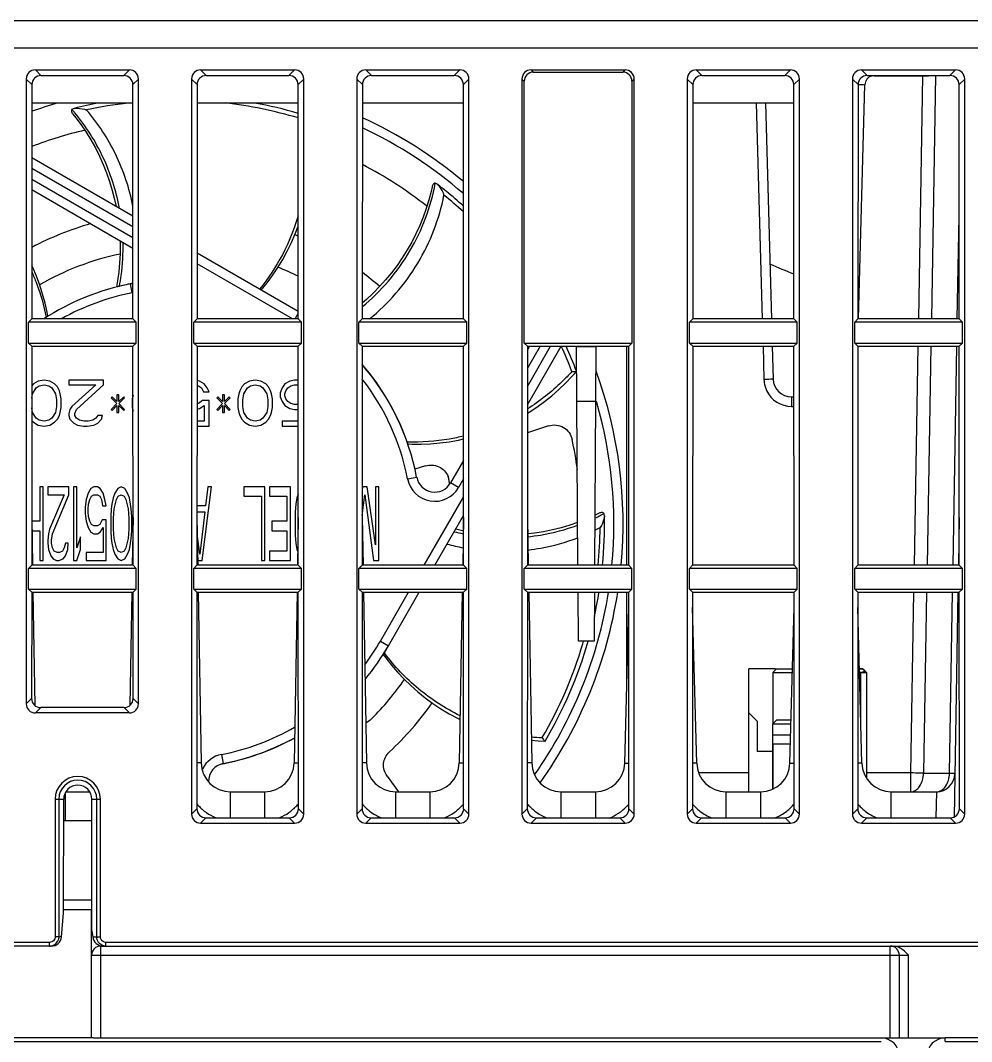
# Model space of a CAD drawing. Header units: millimetres. Extents: x 285 to 860, y 229 to 920.
# Drawn here: x 542.4 to 594.2, y 674.3 to 729.9 of the extents above; entities that cross this region are included whole.
import ezdxf

# ---------------------------------------------------------------- set-up
doc = ezdxf.new("R2010")
doc.units = ezdxf.units.MM
doc.header["$LTSCALE"] = 6
doc.layers.get('0').update_dxf_attribs({"linetype": 'CONTINUOUS'})

msp = doc.modelspace()

# ---------------------------------------------------------------- linework, layer by layer
for p, q in [((509.93, 729.917), (651.891, 729.917)), ((509.953, 728.417), (647.444, 728.417)), ((542.684, 726.727), (542.684, 692.706)), ((542.684, 726.727), (542.991, 726.421)), ((543.18, 727.224), (543.487, 726.917)), ((543.18, 727.224), (548.302, 727.224)), ((543.487, 726.917), (547.995, 726.917)), ((547.995, 726.917), (548.302, 727.224)), ((548.492, 726.421), (548.798, 726.727)), ((548.798, 692.706), (548.798, 726.727)), ((551.684, 726.727), (551.684, 686.706)), ((551.684, 726.727), (551.991, 726.421)), ((552.18, 727.224), (552.487, 726.917)), ((552.18, 727.224), (557.302, 727.224)), ((552.487, 726.917), (556.995, 726.917)), ((556.995, 726.917), (557.302, 727.224)), ((557.492, 726.421), (557.798, 726.727)), ((557.798, 686.706), (557.798, 726.727)), ((560.684, 726.727), (560.684, 686.706)), ((560.684, 726.727), (560.991, 726.421)), ((561.18, 727.224), (566.302, 727.224)), ((561.18, 727.224), (561.487, 726.917)), ((561.487, 726.917), (565.995, 726.917)), ((565.995, 726.917), (566.302, 727.224)), ((566.492, 726.421), (566.798, 726.727)), ((566.798, 686.706), (566.798, 726.727)), ((569.684, 726.727), (569.684, 686.706)), ((569.684, 726.727), (569.807, 726.605)), ((570.18, 727.224), (575.302, 727.224)), ((570.18, 727.224), (570.303, 727.101)), ((570.303, 727.101), (575.179, 727.101)), ((575.179, 727.101), (575.302, 727.224)), ((575.675, 726.605), (575.798, 726.727)), ((575.798, 686.706), (575.798, 726.727)), ((578.684, 726.727), (578.684, 686.706)), ((578.684, 726.727), (578.991, 726.421)), ((579.18, 727.224), (584.302, 727.224)), ((579.18, 727.224), (579.487, 726.917)), ((579.487, 726.917), (583.995, 726.917)), ((583.995, 726.917), (584.302, 727.224)), ((584.492, 726.421), (584.798, 726.727)), ((584.798, 686.706), (584.798, 726.727)), ((587.684, 726.727), (587.684, 686.706)), ((587.684, 726.727), (587.991, 726.421)), ((588.18, 727.224), (593.302, 727.224)), ((588.18, 727.224), (588.487, 726.917)), ((588.487, 726.917), (592.995, 726.917)), ((588.864, 726.904), (591.507, 726.904)), ((591.507, 726.904), (591.276, 713.661)), ((592.215, 726.914), (591.983, 713.661)), ((592.215, 726.914), (592.995, 726.914)), ((592.995, 726.917), (593.302, 727.224)), ((593.492, 726.421), (593.798, 726.727)), ((593.798, 686.706), (593.798, 726.727)), ((542.991, 726.421), (542.985, 713.661)), ((548.497, 713.661), (548.492, 726.421)), ((551.991, 726.421), (551.985, 713.661)), ((557.497, 713.661), (557.492, 726.421)), ((560.991, 726.421), (560.985, 713.661)), ((566.497, 713.661), (566.492, 726.421)), ((569.807, 712.351), (569.807, 726.605)), ((575.675, 726.605), (575.675, 712.351)), ((578.991, 726.421), (578.985, 713.661)), ((584.497, 713.661), (584.492, 726.421)), ((587.991, 726.421), (587.985, 713.661)), ((588.01, 713.66), (588.364, 726.417)), ((593.497, 713.661), (593.492, 726.421)), ((548.492, 725.417), (542.99, 725.417)), ((557.492, 725.417), (551.99, 725.417)), ((566.492, 725.417), (560.99, 725.417)), ((584.492, 725.417), (578.99, 725.417)), ((582.446, 725.417), (582.773, 713.661)), ((582.947, 725.417), (583.273, 713.661)), ((548.495, 719.258), (542.989, 722.436)), ((548.495, 718.68), (542.989, 721.859)), ((542.988, 721.282), (548.495, 718.103)), ((542.988, 720.705), (548.495, 717.525)), ((593.397, 713.662), (593.495, 719.232)), ((557.497, 714.06), (551.987, 717.242)), ((557.189, 713.661), (551.986, 716.664)), ((547.654, 715.737), (547.595, 715.406)), ((548.459, 715.083), (548.364, 715.574)), ((557.325, 713.661), (557.497, 713.958)), ((542.985, 713.661), (542.807, 713.482)), ((542.807, 712.351), (542.807, 713.482)), ((548.675, 713.482), (542.807, 713.482)), ((548.497, 713.661), (542.985, 713.661)), ((543.72, 713.726), (543.768, 713.756)), ((548.497, 713.661), (548.675, 713.482)), ((548.675, 712.351), (548.675, 713.482)), ((551.985, 713.661), (551.807, 713.482)), ((551.807, 712.351), (551.807, 713.482)), ((557.675, 713.482), (551.807, 713.482)), ((557.497, 713.661), (551.985, 713.661)), ((557.497, 713.661), (557.675, 713.482)), ((557.675, 712.351), (557.675, 713.482)), ((560.985, 713.661), (560.807, 713.482)), ((560.807, 712.351), (560.807, 713.482)), ((566.675, 713.482), (560.807, 713.482)), ((566.497, 713.661), (560.985, 713.661)), ((566.497, 713.661), (566.675, 713.482)), ((566.675, 712.351), (566.675, 713.482)), ((578.985, 713.661), (578.807, 713.482)), ((578.807, 712.351), (578.807, 713.482)), ((584.675, 713.482), (578.807, 713.482)), ((584.497, 713.661), (578.985, 713.661)), ((584.497, 713.661), (584.675, 713.482)), ((584.675, 712.351), (584.675, 713.482)), ((587.985, 713.661), (587.807, 713.482)), ((593.675, 713.482), (587.807, 713.482)), ((587.807, 712.351), (587.807, 713.482)), ((593.497, 713.661), (587.985, 713.661)), ((593.497, 713.661), (593.675, 713.482)), ((593.675, 712.351), (593.675, 713.482)), ((542.985, 712.173), (542.807, 712.351)), ((542.807, 712.351), (548.675, 712.351)), ((548.498, 712.173), (548.675, 712.351)), ((551.985, 712.173), (551.807, 712.351)), ((551.807, 712.351), (557.675, 712.351)), ((557.498, 712.173), (557.675, 712.351)), ((560.807, 712.351), (566.675, 712.351)), ((560.985, 712.173), (560.807, 712.351)), ((566.498, 712.173), (566.675, 712.351)), ((569.807, 712.351), (575.675, 712.351)), ((569.985, 712.173), (569.807, 712.351)), ((575.498, 712.173), (575.675, 712.351)), ((578.807, 712.351), (584.675, 712.351)), ((578.985, 712.173), (578.807, 712.351)), ((584.498, 712.173), (584.675, 712.351)), ((587.807, 712.351), (593.675, 712.351)), ((587.985, 712.173), (587.807, 712.351)), ((593.498, 712.173), (593.675, 712.351)), ((542.985, 712.173), (542.979, 700.255)), ((542.985, 712.173), (548.498, 712.173)), ((548.503, 700.255), (548.498, 712.173)), ((551.985, 712.173), (551.979, 700.255)), ((551.985, 712.173), (557.498, 712.173)), ((557.503, 700.255), (557.498, 712.173)), ((560.985, 712.173), (560.979, 700.255)), ((560.985, 712.173), (566.498, 712.173)), ((566.503, 700.255), (566.498, 712.173)), ((569.985, 712.173), (569.979, 700.255)), ((569.983, 708.985), (571.824, 712.173)), ((570.092, 712.173), (569.984, 711.987)), ((570.669, 712.173), (569.984, 710.987)), ((569.984, 709.986), (571.246, 712.173)), ((569.985, 712.173), (575.498, 712.173)), ((572.735, 700.255), (572.651, 712.173)), ((573.73, 712.138), (572.652, 712.138)), ((573.647, 700.255), (573.731, 712.173)), ((575.391, 700.255), (575.391, 712.173)), ((575.503, 700.255), (575.498, 712.173)), ((578.985, 712.173), (578.979, 700.255)), ((578.985, 712.173), (584.498, 712.173)), ((582.814, 712.173), (582.864, 710.362)), ((583.315, 712.173), (583.364, 710.389)), ((584.503, 700.255), (584.498, 712.173)), ((587.985, 712.173), (587.979, 700.255)), ((587.985, 712.173), (593.498, 712.173)), ((591.25, 712.173), (591.042, 700.255)), ((591.957, 712.173), (591.749, 700.255)), ((593.163, 700.261), (593.371, 712.175)), ((593.503, 700.255), (593.498, 712.173)), ((572.409, 710.528), (572.654, 710.808)), ((543.075, 710.122), (542.984, 710.028)), ((543.337, 710.282), (543.075, 710.122)), ((543.232, 709.908), (543.389, 710.015)), ((543.651, 710.335), (543.337, 710.282)), ((543.389, 710.015), (543.651, 710.068)), ((543.964, 710.282), (543.651, 710.335)), ((543.651, 710.068), (543.912, 710.015)), ((543.912, 710.015), (544.069, 709.908)), ((544.226, 710.122), (543.964, 710.282)), ((544.383, 709.961), (544.226, 710.122)), ((545.01, 710.335), (545.01, 710.068)), ((546.893, 710.335), (545.01, 710.335)), ((545.01, 710.068), (546.474, 710.068)), ((546.474, 710.068), (545.167, 708.893)), ((545.428, 708.733), (546.893, 710.068)), ((546.893, 710.068), (546.893, 710.335)), ((552.122, 710.282), (551.984, 710.31)), ((551.984, 710.037), (552.07, 710.015)), ((552.07, 710.015), (552.226, 709.908)), ((552.383, 710.122), (552.122, 710.282)), ((552.54, 709.908), (552.383, 710.122)), ((554.58, 710.122), (554.423, 709.961)), ((554.841, 710.282), (554.58, 710.122)), ((554.736, 709.908), (554.893, 710.015)), ((555.155, 710.335), (554.841, 710.282)), ((554.893, 710.015), (555.155, 710.068)), ((555.468, 710.282), (555.155, 710.335)), ((555.155, 710.068), (555.416, 710.015)), ((555.416, 710.015), (555.573, 709.908)), ((555.73, 710.122), (555.468, 710.282)), ((555.887, 709.961), (555.73, 710.122)), ((556.776, 710.122), (556.619, 709.908)), ((557.037, 710.282), (556.776, 710.122)), ((556.933, 709.908), (557.09, 710.015)), ((557.299, 710.335), (557.037, 710.282)), ((557.09, 710.015), (557.299, 710.068)), ((557.498, 710.335), (557.299, 710.335)), ((557.299, 710.068), (557.499, 710.068)), ((542.983, 709.344), (543.023, 709.588)), ((543.023, 709.588), (543.232, 709.908)), ((544.069, 709.908), (544.278, 709.588)), ((544.278, 709.588), (544.33, 709.267)), ((544.487, 709.748), (544.383, 709.961)), ((544.54, 709.588), (544.487, 709.748)), ((544.592, 709.321), (544.54, 709.588)), ((547.625, 709.534), (547.625, 709.16)), ((547.729, 709.534), (547.625, 709.534)), ((547.729, 709.16), (547.729, 709.534)), ((548.499, 709.511), (548.461, 709.321)), ((552.226, 709.908), (552.331, 709.694)), ((552.331, 709.694), (552.645, 709.694)), ((552.645, 709.694), (552.54, 709.908)), ((553.377, 709.534), (553.377, 709.16)), ((553.481, 709.534), (553.377, 709.534)), ((553.481, 709.16), (553.481, 709.534)), ((554.266, 709.588), (554.213, 709.321)), ((554.318, 709.748), (554.266, 709.588)), ((554.423, 709.961), (554.318, 709.748)), ((554.475, 709.267), (554.527, 709.588)), ((554.527, 709.588), (554.736, 709.908)), ((555.573, 709.908), (555.782, 709.588)), ((555.782, 709.588), (555.835, 709.267)), ((555.991, 709.748), (555.887, 709.961)), ((556.044, 709.588), (555.991, 709.748)), ((556.096, 709.321), (556.044, 709.588)), ((556.619, 709.908), (556.514, 709.641)), ((556.514, 709.641), (556.514, 709.427)), ((556.776, 709.588), (556.828, 709.748)), ((556.776, 709.481), (556.776, 709.588)), ((556.828, 709.321), (556.776, 709.481)), ((556.828, 709.748), (556.933, 709.908)), ((544.33, 709.267), (544.33, 708.893)), ((544.592, 708.84), (544.592, 709.321)), ((547.363, 709.427), (547.311, 709.374)), ((547.311, 709.374), (547.625, 709.054)), ((547.625, 709.054), (547.311, 708.733)), ((547.625, 709.16), (547.363, 709.427)), ((547.363, 708.68), (547.625, 708.947)), ((547.625, 708.947), (547.625, 708.573)), ((547.991, 709.427), (547.729, 709.16)), ((547.729, 709.054), (548.043, 709.374)), ((548.043, 708.733), (547.729, 709.054)), ((547.729, 708.573), (547.729, 708.947)), ((547.729, 708.947), (547.991, 708.68)), ((548.043, 709.374), (547.991, 709.427)), ((548.461, 709.321), (548.461, 708.84)), ((552.07, 709.054), (551.983, 709.032)), ((552.279, 709.214), (552.07, 709.054)), ((552.122, 708.787), (552.383, 708.947)), ((552.645, 709.214), (552.279, 709.214)), ((552.383, 708.947), (552.383, 708.092)), ((552.645, 707.825), (552.645, 709.214)), ((553.115, 709.427), (553.063, 709.374)), ((553.063, 709.374), (553.377, 709.054)), ((553.377, 709.054), (553.063, 708.733)), ((553.377, 709.16), (553.115, 709.427)), ((553.115, 708.68), (553.377, 708.947)), ((553.377, 708.947), (553.377, 708.573)), ((553.743, 709.427), (553.481, 709.16)), ((553.481, 709.054), (553.795, 709.374)), ((553.795, 708.733), (553.481, 709.054)), ((553.481, 708.573), (553.481, 708.947)), ((553.481, 708.947), (553.743, 708.68)), ((553.795, 709.374), (553.743, 709.427)), ((554.213, 709.321), (554.213, 708.84)), ((554.475, 708.893), (554.475, 709.267)), ((555.835, 709.267), (555.835, 708.893)), ((556.096, 708.84), (556.096, 709.321)), ((556.514, 709.427), (556.619, 709.16)), ((556.619, 709.16), (556.776, 708.947)), ((556.776, 708.947), (557.037, 708.787)), ((556.933, 709.16), (556.828, 709.321)), ((557.09, 709.054), (556.933, 709.16)), ((557.299, 709), (557.09, 709.054)), ((557.499, 709), (557.299, 709)), ((573.71, 709.167), (572.672, 709.167)), ((584.364, 709.417), (584.499, 709.417)), ((584.364, 709.417), (584.364, 708.904)), ((584.364, 708.904), (584.499, 708.904)), ((543.023, 708.573), (542.983, 708.818)), ((543.232, 708.252), (543.023, 708.573)), ((544.278, 708.573), (544.069, 708.252)), ((544.33, 708.893), (544.278, 708.573)), ((544.383, 708.199), (544.487, 708.413)), ((544.487, 708.413), (544.54, 708.573)), ((544.54, 708.573), (544.592, 708.84)), ((545.062, 708.733), (545.01, 708.52)), ((545.01, 708.52), (545.01, 708.413)), ((545.01, 708.413), (545.062, 708.199)), ((545.167, 708.893), (545.062, 708.733)), ((545.324, 708.52), (545.428, 708.733)), ((545.324, 708.413), (545.324, 708.52)), ((545.428, 708.252), (545.324, 708.413)), ((546.579, 708.413), (546.474, 708.252)), ((546.84, 708.413), (546.579, 708.413)), ((546.788, 708.199), (546.84, 708.413)), ((547.311, 708.733), (547.363, 708.68)), ((547.625, 708.573), (547.729, 708.573)), ((547.991, 708.68), (548.043, 708.733)), ((548.461, 708.84), (548.499, 708.647)), ((551.983, 708.758), (552.122, 708.787)), ((553.063, 708.733), (553.115, 708.68)), ((553.377, 708.573), (553.481, 708.573)), ((553.743, 708.68), (553.795, 708.733)), ((554.213, 708.84), (554.266, 708.573)), ((554.266, 708.573), (554.318, 708.413)), ((554.318, 708.413), (554.423, 708.199)), ((554.527, 708.573), (554.475, 708.893)), ((554.736, 708.252), (554.527, 708.573)), ((555.782, 708.573), (555.573, 708.252)), ((555.835, 708.893), (555.782, 708.573)), ((555.887, 708.199), (555.991, 708.413)), ((555.991, 708.413), (556.044, 708.573)), ((556.044, 708.573), (556.096, 708.84)), ((557.037, 708.787), (557.299, 708.733)), ((557.299, 708.733), (557.499, 708.733)), ((542.983, 708.133), (543.075, 708.039)), ((543.075, 708.039), (543.337, 707.879)), ((543.389, 708.146), (543.232, 708.252)), ((543.337, 707.879), (543.651, 707.825)), ((543.651, 708.092), (543.389, 708.146)), ((543.912, 708.146), (543.651, 708.092)), ((543.651, 707.825), (543.964, 707.879)), ((544.069, 708.252), (543.912, 708.146)), ((543.964, 707.879), (544.226, 708.039)), ((544.226, 708.039), (544.383, 708.199)), ((545.062, 708.199), (545.272, 707.985)), ((545.272, 707.985), (545.481, 707.879)), ((545.585, 708.146), (545.428, 708.252)), ((545.481, 707.879), (545.795, 707.825)), ((545.847, 708.092), (545.585, 708.146)), ((545.795, 707.825), (546.004, 707.825)), ((546.056, 708.092), (545.847, 708.092)), ((546.004, 707.825), (546.37, 707.879)), ((546.317, 708.146), (546.056, 708.092)), ((546.474, 708.252), (546.317, 708.146)), ((546.37, 707.879), (546.579, 707.985)), ((546.579, 707.985), (546.788, 708.199)), ((552.383, 708.092), (551.983, 708.092)), ((551.983, 707.825), (552.645, 707.825)), ((554.423, 708.199), (554.58, 708.039)), ((554.58, 708.039), (554.841, 707.879)), ((554.893, 708.146), (554.736, 708.252)), ((554.841, 707.879), (555.155, 707.825)), ((555.155, 708.092), (554.893, 708.146)), ((555.416, 708.146), (555.155, 708.092)), ((555.155, 707.825), (555.468, 707.879)), ((555.573, 708.252), (555.416, 708.146)), ((555.468, 707.879), (555.73, 708.039)), ((555.73, 708.039), (555.887, 708.199)), ((556.619, 708.092), (556.619, 707.825)), ((557.499, 708.092), (556.619, 708.092)), ((556.619, 707.825), (557.499, 707.825)), ((571.138, 707.842), (569.983, 707.467)), ((563.414, 707.015), (563.434, 706.962)), ((564.427, 705.663), (563.856, 705.477)), ((566.5, 705.953), (565.797, 704.734)), ((563.458, 704.949), (563.949, 705.044)), ((543.42, 704.517), (543.42, 702.644)), ((543.61, 704.517), (543.42, 704.517)), ((543.61, 700.517), (543.61, 704.517)), ((543.864, 704.517), (543.864, 704.091)), ((545.004, 704.517), (543.864, 704.517)), ((545.004, 704.091), (545.004, 704.517)), ((545.258, 704.517), (545.258, 700.517)), ((545.448, 704.517), (545.258, 704.517)), ((545.448, 701.197), (545.448, 704.517)), ((546.367, 704.517), (546.208, 704.432)), ((546.557, 704.517), (546.367, 704.517)), ((546.715, 704.432), (546.557, 704.517)), ((547.856, 704.517), (547.666, 704.432)), ((548.046, 704.432), (547.856, 704.517)), ((552.26, 700.517), (552.767, 704.517)), ((552.576, 704.517), (552.45, 703.495)), ((552.767, 704.517), (552.576, 704.517)), ((554.541, 704.517), (554.541, 704.006)), ((555.681, 704.517), (554.541, 704.517)), ((555.681, 700.517), (555.681, 704.517)), ((555.935, 704.517), (555.935, 704.006)), ((557.075, 704.517), (555.935, 704.517)), ((557.075, 700.517), (557.075, 704.517)), ((561.004, 704.517), (560.981, 704.355)), ((561.257, 704.517), (561.004, 704.517)), ((561.701, 701.368), (561.257, 704.517)), ((561.701, 704.517), (561.701, 701.368)), ((561.891, 704.517), (561.701, 704.517)), ((561.891, 700.517), (561.891, 704.517)), ((566.23, 704.484), (565.797, 704.734)), ((566.501, 704.953), (566.23, 704.484)), ((543.864, 704.091), (544.751, 704.091)), ((544.751, 704.091), (543.959, 702.219)), ((544.117, 701.963), (545.004, 704.091)), ((546.05, 704.176), (545.955, 703.836)), ((546.208, 704.432), (546.05, 704.176)), ((546.145, 703.836), (546.24, 704.006)), ((546.24, 704.006), (546.367, 704.091)), ((546.367, 704.091), (546.557, 704.091)), ((546.557, 704.091), (546.684, 704.006)), ((546.684, 704.006), (546.779, 703.836)), ((546.874, 704.176), (546.715, 704.432)), ((546.969, 703.836), (546.874, 704.176)), ((547.412, 703.921), (547.349, 703.58)), ((547.507, 704.176), (547.412, 703.921)), ((547.666, 704.432), (547.507, 704.176)), ((547.602, 703.836), (547.697, 704.006)), ((547.697, 704.006), (547.856, 704.091)), ((547.856, 704.091), (548.014, 704.006)), ((548.014, 704.006), (548.109, 703.836)), ((548.204, 704.176), (548.046, 704.432)), ((548.299, 703.921), (548.204, 704.176)), ((548.363, 703.58), (548.299, 703.921)), ((554.541, 704.006), (555.491, 704.006)), ((555.491, 704.006), (555.491, 700.517)), ((555.935, 704.006), (556.885, 704.006)), ((556.885, 704.006), (556.885, 702.644)), ((557.424, 703.921), (557.36, 703.58)), ((557.501, 704.128), (557.424, 703.921)), ((560.981, 702.962), (561.131, 704.091)), ((561.131, 704.091), (561.606, 700.517)), ((564.365, 700.255), (566.501, 703.954)), ((545.955, 703.836), (545.891, 703.41)), ((545.891, 703.41), (545.891, 703.07)), ((546.05, 703.325), (546.082, 703.58)), ((546.082, 703.58), (546.145, 703.836)), ((546.779, 703.836), (546.842, 703.495)), ((546.842, 703.495), (547.032, 703.495)), ((547.032, 703.495), (546.969, 703.836)), ((547.349, 703.58), (547.317, 703.325)), ((547.476, 703.325), (547.602, 703.836)), ((548.109, 703.836), (548.236, 703.325)), ((548.394, 703.325), (548.363, 703.58)), ((552.45, 703.495), (551.981, 703.495)), ((557.36, 703.58), (557.329, 703.155)), ((542.981, 702.843), (543.026, 700.256)), ((545.891, 703.07), (545.955, 702.644)), ((546.05, 703.155), (546.05, 703.325)), ((546.082, 702.9), (546.05, 703.155)), ((546.145, 702.644), (546.082, 702.9)), ((547.317, 703.325), (547.285, 702.9)), ((547.285, 702.9), (547.285, 702.134)), ((547.444, 702.814), (547.476, 703.325)), ((547.444, 702.219), (547.444, 702.814)), ((548.236, 703.325), (548.268, 702.814)), ((548.268, 702.814), (548.268, 702.219)), ((548.426, 702.9), (548.394, 703.325)), ((548.426, 702.134), (548.426, 702.9)), ((548.502, 702.843), (548.456, 700.256)), ((551.975, 703.155), (552.418, 703.155)), ((551.981, 702.843), (552.026, 700.256)), ((552.418, 703.155), (552.133, 700.857)), ((557.329, 703.155), (557.329, 701.878)), ((557.502, 702.843), (557.456, 700.256)), ((560.981, 702.843), (561.026, 700.256)), ((564.943, 700.255), (566.504, 702.958)), ((566.502, 702.843), (566.456, 700.256)), ((569.981, 702.843), (570.026, 700.256)), ((573.89, 703.081), (573.666, 702.972)), ((593.502, 702.843), (593.456, 700.256)), ((543.42, 702.644), (542.984, 702.644)), ((545.955, 702.644), (546.05, 702.304)), ((546.05, 702.304), (546.208, 702.049)), ((546.24, 702.474), (546.145, 702.644)), ((546.367, 702.389), (546.24, 702.474)), ((546.557, 702.389), (546.367, 702.389)), ((546.684, 702.474), (546.557, 702.389)), ((546.81, 702.729), (546.684, 702.474)), ((546.715, 702.049), (546.874, 702.304)), ((547.032, 702.729), (546.81, 702.729)), ((546.874, 702.304), (546.874, 700.942)), ((547.032, 700.517), (547.032, 702.729)), ((556.062, 702.644), (556.062, 702.134)), ((556.885, 702.644), (556.062, 702.644)), ((542.993, 702.134), (543.42, 702.134)), ((543.42, 702.134), (543.42, 700.517)), ((543.895, 701.963), (543.864, 701.623)), ((543.959, 702.219), (543.895, 701.963)), ((544.054, 701.623), (544.117, 701.963)), ((545.638, 701.793), (545.448, 701.197)), ((545.638, 701.112), (545.638, 701.793)), ((546.208, 702.049), (546.367, 701.963)), ((546.367, 701.963), (546.557, 701.963)), ((546.557, 701.963), (546.715, 702.049)), ((547.285, 702.134), (547.317, 701.708)), ((547.317, 701.708), (547.349, 701.453)), ((547.476, 701.708), (547.444, 702.219)), ((547.602, 701.197), (547.476, 701.708)), ((548.236, 701.708), (548.109, 701.197)), ((548.268, 702.219), (548.236, 701.708)), ((548.363, 701.453), (548.394, 701.708)), ((548.394, 701.708), (548.426, 702.134)), ((552.133, 700.857), (551.996, 701.961)), ((556.062, 702.134), (556.885, 702.134)), ((556.885, 702.134), (556.885, 701.027)), ((557.329, 701.878), (557.36, 701.453)), ((543.864, 701.623), (543.864, 701.453)), ((543.864, 701.453), (543.895, 701.112)), ((544.054, 701.453), (544.054, 701.623)), ((544.117, 701.197), (544.054, 701.453)), ((544.212, 701.027), (544.117, 701.197)), ((544.751, 701.197), (544.656, 701.027)), ((544.814, 701.453), (544.751, 701.197)), ((544.973, 701.453), (544.814, 701.453)), ((544.941, 701.112), (544.973, 701.453)), ((547.349, 701.453), (547.412, 701.112)), ((547.697, 701.027), (547.602, 701.197)), ((548.109, 701.197), (548.014, 701.027)), ((548.299, 701.112), (548.363, 701.453)), ((557.36, 701.453), (557.424, 701.112)), ((543.895, 701.112), (544.022, 700.772)), ((544.022, 700.772), (544.149, 700.602)), ((544.149, 700.602), (544.339, 700.517)), ((544.371, 700.942), (544.212, 701.027)), ((544.497, 700.942), (544.371, 700.942)), ((544.466, 700.517), (544.688, 700.602)), ((544.656, 701.027), (544.497, 700.942)), ((544.688, 700.602), (544.814, 700.772)), ((544.814, 700.772), (544.941, 701.112)), ((545.448, 700.517), (545.638, 701.112)), ((545.955, 700.942), (545.955, 700.517)), ((546.874, 700.942), (545.955, 700.942)), ((547.412, 701.112), (547.507, 700.857)), ((547.507, 700.857), (547.666, 700.602)), ((547.666, 700.602), (547.856, 700.517)), ((547.856, 700.942), (547.697, 701.027)), ((548.014, 701.027), (547.856, 700.942)), ((547.856, 700.517), (548.046, 700.602)), ((548.046, 700.602), (548.204, 700.857)), ((548.204, 700.857), (548.299, 701.112)), ((555.935, 701.027), (555.935, 700.517)), ((556.885, 701.027), (555.935, 701.027)), ((557.424, 701.112), (557.469, 700.99)), ((542.979, 700.255), (542.807, 700.082)), ((542.807, 698.951), (542.807, 700.082)), ((548.675, 700.082), (542.807, 700.082)), ((548.503, 700.255), (542.979, 700.255)), ((543.42, 700.517), (543.61, 700.517)), ((544.339, 700.517), (544.466, 700.517)), ((545.258, 700.517), (545.448, 700.517)), ((545.955, 700.517), (547.032, 700.517)), ((548.503, 700.255), (548.675, 700.082)), ((548.675, 698.951), (548.675, 700.082)), ((551.979, 700.255), (551.807, 700.082)), ((551.807, 698.951), (551.807, 700.082)), ((557.675, 700.082), (551.807, 700.082)), ((557.503, 700.255), (551.979, 700.255)), ((552.021, 700.517), (552.26, 700.517)), ((555.491, 700.517), (555.681, 700.517)), ((555.935, 700.517), (557.075, 700.517)), ((557.503, 700.255), (557.675, 700.082)), ((557.675, 698.951), (557.675, 700.082)), ((560.979, 700.255), (560.807, 700.082)), ((560.807, 698.951), (560.807, 700.082)), ((566.675, 700.082), (560.807, 700.082)), ((566.503, 700.255), (560.979, 700.255)), ((561.606, 700.517), (561.891, 700.517)), ((566.503, 700.255), (566.675, 700.082)), ((566.675, 698.951), (566.675, 700.082)), ((569.979, 700.255), (569.807, 700.082)), ((569.807, 698.951), (569.807, 700.082)), ((575.675, 700.082), (569.807, 700.082)), ((575.503, 700.255), (569.979, 700.255)), ((575.503, 700.255), (575.675, 700.082)), ((575.675, 698.951), (575.675, 700.082)), ((578.979, 700.255), (578.807, 700.082)), ((584.675, 700.082), (578.807, 700.082)), ((578.807, 698.951), (578.807, 700.082)), ((584.503, 700.255), (578.979, 700.255)), ((584.503, 700.255), (584.675, 700.082)), ((584.675, 698.951), (584.675, 700.082)), ((587.979, 700.255), (587.807, 700.082)), ((593.675, 700.082), (587.807, 700.082)), ((587.807, 698.951), (587.807, 700.082)), ((593.503, 700.255), (587.979, 700.255)), ((593.503, 700.255), (593.675, 700.082)), ((593.675, 698.951), (593.675, 700.082)), ((542.979, 698.779), (542.807, 698.951)), ((542.807, 698.951), (548.675, 698.951)), ((548.503, 698.779), (548.675, 698.951)), ((551.979, 698.779), (551.807, 698.951)), ((551.807, 698.951), (557.675, 698.951)), ((557.503, 698.779), (557.675, 698.951)), ((560.807, 698.951), (566.675, 698.951)), ((560.979, 698.779), (560.807, 698.951)), ((566.503, 698.779), (566.675, 698.951)), ((569.807, 698.951), (575.675, 698.951)), ((569.979, 698.779), (569.807, 698.951)), ((575.503, 698.779), (575.675, 698.951)), ((578.807, 698.951), (584.675, 698.951)), ((578.979, 698.779), (578.807, 698.951)), ((584.503, 698.779), (584.675, 698.951)), ((587.807, 698.951), (593.675, 698.951)), ((587.979, 698.779), (587.807, 698.951)), ((593.503, 698.779), (593.675, 698.951)), ((542.979, 698.779), (542.976, 692.998)), ((542.979, 698.779), (548.503, 698.779)), ((543.051, 698.78), (543.159, 692.613)), ((548.431, 698.78), (548.323, 692.613)), ((548.506, 692.998), (548.503, 698.779)), ((551.979, 698.779), (551.974, 686.996)), ((551.979, 698.779), (557.503, 698.779)), ((552.051, 698.78), (552.214, 689.489)), ((557.431, 698.78), (557.269, 689.489)), ((557.508, 686.996), (557.503, 698.779)), ((560.979, 698.779), (560.974, 686.996)), ((560.979, 698.779), (566.503, 698.779)), ((561.051, 698.78), (561.214, 689.489)), ((561.976, 696.117), (563.513, 698.779)), ((562.409, 695.867), (564.091, 698.779)), ((566.431, 698.78), (566.269, 689.489)), ((566.508, 686.996), (566.503, 698.779)), ((569.979, 698.779), (569.974, 686.996)), ((569.979, 698.779), (575.503, 698.779)), ((570.051, 698.78), (570.214, 689.489)), ((572.764, 696.117), (572.745, 698.779)), ((573.637, 698.779), (573.619, 696.117)), ((575.391, 693.943), (575.391, 698.779)), ((575.508, 686.996), (575.503, 698.779)), ((578.979, 698.779), (578.974, 686.996)), ((578.979, 698.779), (584.503, 698.779)), ((584.508, 686.996), (584.503, 698.779)), ((587.979, 698.779), (587.974, 686.996)), ((587.979, 698.779), (593.503, 698.779)), ((591.016, 698.779), (590.844, 688.943)), ((591.723, 698.779), (591.551, 688.923)), ((592.966, 688.923), (593.138, 698.785)), ((593.431, 698.78), (593.217, 686.544)), ((593.508, 686.996), (593.503, 698.779)), ((575.282, 689.475), (575.504, 697.946)), ((579.2, 689.475), (578.978, 697.946)), ((584.282, 689.475), (584.504, 697.946)), ((588.2, 689.475), (587.978, 697.946)), ((561.976, 696.117), (562.409, 695.867)), ((573.619, 696.117), (572.764, 696.117)), ((573.018, 696.046), (573.039, 696.116)), ((572.999, 695.979), (573.018, 696.046)), ((562.216, 695.53), (562.186, 695.482)), ((583.491, 694.617), (582.041, 694.617)), ((582.041, 687.917), (582.041, 694.617)), ((583.341, 694.417), (583.541, 694.617)), ((583.491, 694.567), (583.491, 694.617)), ((583.541, 694.617), (584.417, 694.617)), ((588.241, 694.617), (588.066, 694.617)), ((588.066, 694.617), (588.241, 694.617)), ((588.241, 694.617), (588.441, 694.417)), ((588.353, 694.504), (588.241, 694.617)), ((583.341, 694.417), (584.411, 694.417)), ((583.341, 694.417), (583.341, 691.617)), ((588.141, 694.417), (588.071, 694.417)), ((588.071, 694.417), (588.441, 694.417)), ((588.141, 691.735), (588.141, 694.417)), ((588.441, 694.417), (588.441, 688.672)), ((542.976, 692.998), (542.684, 692.706)), ((548.798, 692.706), (548.506, 692.998)), ((543.472, 692.502), (543.18, 692.21)), ((548.01, 692.502), (543.472, 692.502)), ((548.302, 692.21), (548.01, 692.502)), ((548.302, 692.21), (543.18, 692.21)), ((582.491, 691.767), (582.041, 692.217)), ((582.491, 691.767), (582.491, 690.117)), ((583.541, 691.817), (583.341, 691.617)), ((584.343, 691.817), (583.541, 691.817)), ((583.341, 691.617), (584.338, 691.617)), ((583.341, 688.058), (583.341, 691.617)), ((583.341, 691.017), (584.322, 691.017)), ((583.341, 690.117), (582.491, 690.117)), ((584.309, 690.514), (583.341, 690.514)), ((583.341, 690.514), (583.341, 688.058)), ((553.323, 689.95), (553.418, 689.459)), ((582.041, 688.943), (579.306, 688.943)), ((590.844, 688.943), (588.441, 688.943)), ((590.844, 688.943), (590.844, 687.917)), ((591.551, 688.923), (592.966, 688.923)), ((562.337, 688.776), (562.961, 687.917)), ((544.813, 687.917), (546.143, 687.917)), ((544.813, 686.345), (544.813, 687.872)), ((553.813, 686.499), (553.813, 687.917)), ((553.813, 687.917), (555.669, 687.917)), ((555.669, 687.917), (555.669, 686.499)), ((562.813, 687.917), (564.669, 687.917)), ((562.813, 686.499), (562.813, 687.917)), ((564.669, 687.917), (564.669, 686.499)), ((571.813, 687.917), (573.682, 687.917)), ((571.813, 686.499), (571.813, 687.917)), ((573.682, 687.917), (573.682, 686.499)), ((580.8, 687.917), (582.682, 687.917)), ((580.8, 686.499), (580.8, 687.917)), ((582.682, 687.917), (582.682, 686.499)), ((589.8, 687.917), (592.258, 687.917)), ((589.8, 686.499), (589.8, 687.917)), ((592.258, 687.917), (592.218, 686.499)), ((544.257, 687.517), (544.257, 680.017)), ((544.257, 687.517), (544.724, 687.517)), ((544.456, 687.517), (544.456, 680.017)), ((544.721, 681.302), (544.724, 687.517)), ((546.261, 680.352), (546.258, 687.517)), ((546.258, 687.517), (546.725, 687.517)), ((546.526, 680.017), (546.526, 687.517)), ((546.725, 680.017), (546.725, 687.517)), ((551.684, 686.706), (551.974, 686.996)), ((557.798, 686.706), (557.508, 686.996)), ((560.684, 686.706), (560.974, 686.996)), ((566.798, 686.706), (566.508, 686.996)), ((569.684, 686.706), (569.974, 686.996)), ((575.798, 686.706), (575.508, 686.996)), ((578.684, 686.706), (578.974, 686.996)), ((584.798, 686.706), (584.508, 686.996)), ((587.684, 686.706), (587.974, 686.996)), ((593.798, 686.706), (593.508, 686.996)), ((544.813, 686.345), (546.259, 686.345)), ((552.18, 686.21), (552.47, 686.499)), ((552.18, 686.21), (557.302, 686.21)), ((552.47, 686.499), (557.012, 686.499)), ((557.302, 686.21), (557.012, 686.499)), ((561.18, 686.21), (561.47, 686.499)), ((561.18, 686.21), (566.302, 686.21)), ((561.47, 686.499), (566.012, 686.499)), ((566.302, 686.21), (566.012, 686.499)), ((570.18, 686.21), (570.47, 686.499)), ((570.18, 686.21), (575.302, 686.21)), ((570.47, 686.499), (575.012, 686.499)), ((575.302, 686.21), (575.012, 686.499)), ((579.18, 686.21), (579.47, 686.499)), ((579.18, 686.21), (584.302, 686.21)), ((579.47, 686.499), (584.012, 686.499)), ((584.302, 686.21), (584.012, 686.499)), ((588.18, 686.21), (588.47, 686.499)), ((588.18, 686.21), (593.302, 686.21)), ((588.47, 686.499), (593.012, 686.499)), ((593.302, 686.21), (593.012, 686.499)), ((546.261, 682.008), (544.722, 682.008)), ((544.603, 680.017), (544.721, 681.302)), ((544.721, 681.517), (546.241, 681.517)), ((546.241, 674.517), (546.241, 681.517)), ((544.603, 680.017), (544.257, 680.017)), ((546.261, 680.352), (546.302, 680.017)), ((546.302, 680.017), (546.725, 680.017)), ((544.053, 679.517), (529.429, 679.517)), ((543.955, 679.717), (529.527, 679.717)), ((543.955, 679.517), (543.955, 679.717)), ((546.741, 674.517), (546.741, 679.517)), ((546.741, 679.517), (606.765, 679.517)), ((547.027, 679.517), (547.027, 679.717)), ((606.605, 679.717), (547.027, 679.717)), ((589.741, 674.517), (589.741, 679.517)), ((546.741, 679.025), (589.741, 679.025)), ((590.241, 674.517), (590.241, 679.017)), ((590.741, 674.517), (590.741, 679.025)), ((546.342, 674.517), (530.891, 674.517)), ((546.342, 674.517), (592.741, 674.517)), ((606.741, 674.517), (592.741, 674.517)), ((592.741, 674.317), (592.741, 674.517)), ((530.891, 674.317), (589.241, 674.317)), ((592.741, 674.317), (606.741, 674.317))]:
    msp.add_line(p, q)
for points in [[(545.222, 724.813), (545.377, 724.621), (545.67, 724.23), (545.946, 723.825), (546.205, 723.406), (546.447, 722.974), (546.67, 722.53), (546.875, 722.075), (547.06, 721.611), (547.225, 721.138), (547.37, 720.658), (547.495, 720.173), (547.576, 719.788)], [(564.789, 720.851), (564.735, 720.609), (564.612, 720.137), (564.468, 719.668), (564.302, 719.204), (564.115, 718.746), (563.907, 718.294), (563.679, 717.851), (563.431, 717.417), (563.165, 716.993), (562.88, 716.58), (562.578, 716.18), (562.259, 715.793), (561.924, 715.421), (561.574, 715.064), (561.21, 714.723), (560.986, 714.53)], [(555.479, 715.225), (555.48, 715.226), (555.799, 715.62), (556.102, 716.031), (556.386, 716.457), (556.652, 716.898), (556.899, 717.351), (557.126, 717.816), (557.332, 718.292), (557.495, 718.72)], [(547.791, 717.932), (547.799, 717.698), (547.795, 717.202), (547.77, 716.71), (547.723, 716.221), (547.654, 715.737)], [(543.858, 713.81), (543.817, 714.029), (543.708, 714.525), (543.576, 715.018), (543.42, 715.506), (543.242, 715.989), (543.041, 716.464), (542.986, 716.579)], [(569.983, 708.532), (570.07, 708.584), (570.501, 708.865), (570.917, 709.165), (571.317, 709.482), (571.699, 709.815), (572.064, 710.164), (572.409, 710.528)], [(563.465, 706.862), (563.689, 706.853), (564.196, 706.849), (564.706, 706.869), (565.217, 706.912), (565.727, 706.978), (566.235, 707.068), (566.5, 707.127)], [(572.718, 702.579), (572.299, 702.435), (571.824, 702.296), (571.342, 702.177), (570.853, 702.079), (570.359, 702.002), (569.996, 701.961)], [(566.489, 702.131), (566.38, 702.152), (566.079, 702.223)], [(562.129, 695.395), (562.261, 695.214), (562.574, 694.815), (562.907, 694.429), (563.259, 694.056), (563.629, 693.699), (564.016, 693.358), (564.419, 693.033), (564.837, 692.726), (565.269, 692.438), (565.713, 692.17), (566.169, 691.921), (566.31, 691.853)], [(570.192, 690.72), (570.571, 690.688), (570.942, 690.671)]]:
    msp.add_lwpolyline(points)
for centre, radius, start, end in [((588.864, 726.404), 0.5, 105.2289, 178.4085), ((588.864, 726.401), 0.502, 90.0354, 105.1924), ((588.845, 743.95), 17.539, 267.8699, 268.1449), ((588.879, 744.975), 18.565, 268.1416, 268.4096), ((550.891, 702.517), 23.8, 105.7958, 109.3905), ((537.257, 718.137), 10.522, 41.0227, 41.2284), ((537.212, 718.099), 10.581, 39.9779, 41.022), ((550.891, 702.517), 23.292, 100.4916, 103.9036), ((550.891, 702.522), 23.049, 96.5957, 102.3279), ((550.892, 702.522), 23.049, 73.3571, 83.4503), ((550.892, 702.52), 23.289, 73.5347, 79.5129), ((550.891, 702.517), 24.3, 50.0504, 65.4417), ((550.891, 702.517), 23.8, 49.0316, 64.893), ((550.892, 702.517), 23.292, 50.9016, 52.4739), ((550.893, 702.519), 23.29, 47.9378, 50.9011), ((550.891, 702.515), 23.055, 47.4022, 50.8973), ((602.439, 760.81), 48.165, 246.4408, 248.1255), ((550.891, 702.517), 13.3, 100.9532, 123.0754), ((550.134, 706.95), 8.809, 100.9055, 102.0695), ((548.174, 716.556), 1, 280.9532, 288.8136), ((550.891, 702.517), 12.8, 100.9532, 119.4598), ((550.892, 703.331), 12.507, 101.9976, 102.2397), ((548.174, 716.556), 1.5, 280.9532, 282.4323), ((550.888, 702.52), 13.302, 122.6091, 123.1036), ((550.894, 702.519), 23.051, 21.0743, 24.7636), ((550.898, 702.52), 23.286, 20.8634, 24.496), ((550.891, 702.517), 13.3, 10.9532, 40.6331), ((550.894, 702.519), 13.304, 19.7556, 40.6569), ((550.891, 702.517), 24.3, 354.6585, 19.9983), ((550.891, 702.517), 12.8, 10.9532, 37.9495), ((584.36, 710.404), 1.496, 181.6108, 187.6306), ((584.374, 710.406), 1.511, 187.6499, 205.0931), ((584.364, 710.417), 1, 181.5911, 270), ((584.364, 710.404), 1.5, 205.166, 269.9995), ((550.891, 702.517), 23.8, 354.5505, 16.2463), ((564.931, 705.234), 1, 190.9532, 330), ((564.717, 704.716), 1.01, 9.0742, 21.235), ((564.931, 705.234), 1.5, 190.9532, 330), ((569.075, 712.486), 10.695, 295.4201, 297.1134), ((569.132, 712.374), 10.569, 297.1145, 298.1646), ((550.892, 702.516), 23.292, 354.4275, 1.0435), ((569.162, 712.319), 10.507, 298.1654, 298.3685), ((568.932, 711.751), 10.697, 296.2398, 297.942), ((550.897, 702.516), 23.047, 354.3693, 359.468), ((568.727, 713.068), 11.325, 256.0433, 258.5893), ((568.552, 712.092), 11.087, 254.5907, 259.1923), ((550.891, 702.517), 23.8, 324.9139, 350.9674), ((550.891, 702.517), 24.3, 324.4807, 351.1517), ((550.881, 702.519), 23.303, 347.4991, 350.764), ((550.891, 702.517), 12.8, 323.0566, 330), ((550.893, 702.516), 23.291, 329.4338, 344.0521), ((550.891, 702.517), 13.3, 320.3746, 330), ((550.887, 702.52), 13.312, 328.3266, 329.9976), ((550.896, 702.515), 23.049, 329.6442, 343.5274), ((570.76, 701.848), 10.679, 216.5959, 216.7788), ((588.141, 694.717), 0.3, 270.0002, 314.9998), ((550.891, 702.517), 12.8, 280.9532, 300.0611), ((550.891, 702.517), 13.3, 280.9532, 298.7717), ((550.892, 702.515), 13.305, 281.5233, 298.7553), ((571.33, 701.542), 10.689, 263.8709, 267.0765), ((553.813, 689.517), 1.6, 181, 270), ((553.608, 688.477), 1.5, 100.9532, 152.4213), ((553.608, 688.477), 1, 100.9532, 180.7936), ((550.892, 702.518), 13.308, 280.5846, 280.9496), ((550.893, 702.514), 13.304, 280.9496, 281.521), ((555.669, 689.517), 1.6, 270, 359), ((562.813, 689.517), 1.6, 181, 270), ((564.669, 689.517), 1.6, 270, 359), ((571.813, 689.517), 1.6, 181, 270), ((573.682, 689.517), 1.6, 270, 358.5), ((580.8, 689.517), 1.6, 181.5, 270), ((582.682, 689.517), 1.6, 270, 358.5), ((589.8, 689.517), 1.6, 181.5, 270), ((592.258, 688.917), 1, 270, 359.0006), ((545.491, 687.517), 1.234, 0.0014, 179.9986), ((545.491, 687.517), 1.035, 0, 180), ((554.167, 689.137), 2.887, 220.5311, 225.972), ((555.315, 689.137), 2.887, 314.0279, 319.4689), ((563.167, 689.137), 2.887, 220.5311, 225.972), ((564.315, 689.137), 2.887, 314.0279, 319.4689), ((572.167, 689.137), 2.887, 220.5311, 225.972), ((573.334, 689.128), 2.875, 316.0184, 319.1316), ((581.159, 689.138), 2.889, 220.8272, 226.1673), ((582.323, 689.138), 2.889, 313.8327, 319.1728), ((590.159, 689.138), 2.889, 220.8272, 226.1673), ((554.104, 689.072), 2.796, 225.97, 231.9947), ((555.378, 689.072), 2.796, 308.0053, 314.03), ((563.104, 689.072), 2.796, 225.97, 231.9947), ((564.378, 689.072), 2.796, 308.0053, 314.03), ((572.104, 689.072), 2.796, 225.97, 231.9947), ((581.09, 689.066), 2.79, 226.1651, 232.1648), ((582.392, 689.066), 2.79, 307.8352, 313.8349), ((590.09, 689.066), 2.79, 226.1651, 232.1648), ((544.814, 688.285), 1.94, 267.3321, 269.9915), ((553.913, 688.766), 2.434, 244.356, 248.8178), ((555.569, 688.766), 2.434, 291.1822, 295.644), ((562.913, 688.766), 2.434, 244.356, 248.8178), ((564.569, 688.766), 2.434, 291.1822, 295.644), ((571.913, 688.766), 2.434, 244.356, 248.8178), ((547.024, 680.017), 0.498, 180.0113, 185.9139), ((543.955, 680.016), 0.5, 270.0117, 275.9511), ((543.955, 680.017), 0.501, 275.897, 333.5664), ((546.741, 679.017), 0.5, 90, 180), ((589.741, 679.017), 0.5, 0, 90), ((589.554, 678.14), 1.46, 52.4657, 55.9123), ((589.241, 673.517), 1, 0, 90), ((592.741, 673.517), 1, 90, 180)]:
    msp.add_arc(centre, radius, start, end)
for centre, major_axis, ratio, start_param, end_param in [((543.188, 726.72), (0.359, -0.359), 0.985257, 2.363621, 3.919564), ((543.494, 726.413), (0.364, -0.353), 0.985673, 2.348776, 3.904719), ((547.988, 726.413), (0.364, 0.353), 0.985673, -0.763127, 0.792817), ((548.294, 726.72), (0.359, 0.359), 0.985257, -0.777972, 0.777972), ((552.188, 726.72), (0.359, -0.359), 0.985257, 2.363621, 3.919564), ((552.494, 726.413), (0.364, -0.353), 0.985673, 2.348776, 3.904719), ((556.988, 726.413), (0.364, 0.353), 0.985673, -0.763127, 0.792817), ((557.294, 726.72), (0.359, 0.359), 0.985257, -0.777972, 0.777972), ((561.188, 726.72), (0.359, -0.359), 0.985257, 2.363621, 3.919564), ((561.494, 726.413), (0.364, -0.353), 0.985673, 2.348776, 3.904719), ((565.988, 726.413), (0.364, 0.353), 0.985673, -0.763127, 0.792817), ((566.294, 726.72), (0.359, 0.359), 0.985257, -0.777972, 0.777972), ((570.188, 726.72), (0.359, -0.359), 0.985257, 2.363621, 3.919564), ((570.311, 726.597), (0.359, -0.359), 0.985257, 2.363621, 3.919564), ((575.172, 726.597), (0.359, 0.359), 0.985257, -0.777972, 0.777972), ((575.294, 726.72), (0.359, 0.359), 0.985257, -0.777972, 0.777972), ((579.188, 726.72), (0.359, -0.359), 0.985257, 2.363621, 3.919564), ((579.494, 726.413), (0.364, -0.353), 0.985673, 2.348776, 3.904719), ((583.988, 726.413), (0.364, 0.353), 0.985673, -0.763127, 0.792817), ((584.294, 726.72), (0.359, 0.359), 0.985257, -0.777972, 0.777972), ((588.188, 726.72), (0.359, -0.359), 0.985257, 2.363621, 3.919564), ((588.494, 726.413), (0.364, -0.353), 0.985673, 2.348776, 3.904719), ((592.988, 726.413), (0.364, 0.353), 0.985673, -0.763127, 0.792817), ((593.294, 726.72), (0.359, 0.359), 0.985257, -0.777972, 0.777972), ((550.891, 702.507), (0, 22.011), 1, 0.230134, 0.367205), ((550.891, 702.507), (0, 22.011), 1, -0.667093, -0.476727), ((550.891, 702.524), (0, 16.989), 1, 0.279418, 0.484195), ((550.891, 702.524), (0, 16.989), 1, -0.399333, -0.387723), ((550.891, 702.51), (0, 15.011), 1, 0.20784, 0.521563), ((550.891, 702.51), (0, 15.011), 1, -0.455798, -0.375478), ((550.891, 702.524), (0, 16.989), 1, -0.707682, -0.636718), ((550.891, 702.507), (0, 22.011), 1, -1.436154, -1.360318), ((550.891, 702.51), (0, 15.011), 1, -1.427648, -1.41258), ((550.891, 702.51), (0, 15.011), 1, -2.357069, -2.170707), ((543.48, 693.006), (0.354, 0.364), 0.984828, -3.933589, -2.377646), ((548.002, 693.006), (-0.354, 0.364), 0.984828, -3.905539, -2.349596), ((543.188, 692.713), (0.359, 0.359), 0.985257, -3.919564, -2.363621), ((548.294, 692.713), (0.359, -0.359), 0.985257, -0.777972, 0.777972), ((550.891, 702.524), (0, 16.989), 1, -2.392191, -2.183143), ((552.188, 686.713), (0.359, 0.359), 0.985257, -3.919564, -2.363621), ((552.478, 687.003), (0.354, 0.364), 0.984828, -3.933589, -2.377646), ((557.005, 687.003), (-0.354, 0.364), 0.984828, -3.905539, -2.349596), ((557.294, 686.713), (0.359, -0.359), 0.985257, -0.777972, 0.777972), ((561.188, 686.713), (0.359, 0.359), 0.985257, -3.919564, -2.363621), ((561.478, 687.003), (0.354, 0.364), 0.984828, -3.933589, -2.377646), ((566.005, 687.003), (-0.354, 0.364), 0.984828, -3.905539, -2.349596), ((566.294, 686.713), (0.359, -0.359), 0.985257, -0.777972, 0.777972), ((570.188, 686.713), (0.359, 0.359), 0.985257, -3.919564, -2.363621), ((570.478, 687.003), (0.354, 0.364), 0.984828, -3.933589, -2.377646), ((575.005, 687.003), (-0.354, 0.364), 0.984828, -3.905539, -2.349596), ((575.294, 686.713), (0.359, -0.359), 0.985257, -0.777972, 0.777972), ((579.188, 686.713), (0.359, 0.359), 0.985257, -3.919564, -2.363621), ((579.478, 687.003), (0.354, 0.364), 0.984828, -3.933589, -2.377646), ((584.005, 687.003), (-0.354, 0.364), 0.984828, -3.905539, -2.349596), ((584.294, 686.713), (0.359, -0.359), 0.985257, -0.777972, 0.777972), ((588.188, 686.713), (0.359, 0.359), 0.985257, -3.919564, -2.363621), ((588.478, 687.003), (0.354, 0.364), 0.984828, -3.933589, -2.377646), ((593.005, 687.003), (-0.354, 0.364), 0.984828, -3.905539, -2.349596), ((593.294, 686.713), (0.359, -0.359), 0.985257, -0.777972, 0.777972), ((544.099, 680.017), (0.394, 0.347), 0.91209, -2.338429, -0.767633), ((546.806, 680.017), (-0.4, 0.354), 0.884725, 0.785398, 2.356194)]:
    msp.add_ellipse(centre, major_axis=major_axis, ratio=ratio, start_param=start_param, end_param=end_param)
for points, knots in [([(591.507, 726.904), (591.572, 726.904), (591.808, 726.906), (592.044, 726.91), (592.215, 726.914)], [0, 0, 0, 0, 0.275844, 1, 1, 1, 1]), ([(587.991, 726.432), (588.005, 726.431), (588.073, 726.428), (588.14, 726.425), (588.193, 726.423)], [0, 0, 0, 0, 0.216127, 1, 1, 1, 1]), ([(545.17, 725.072), (545.157, 725.055), (545.139, 725.014), (545.145, 724.945), (545.174, 724.877), (545.204, 724.834), (545.222, 724.813)], [0, 0, 0, 0, 0.222973, 0.455452, 0.713923, 1, 1, 1, 1]), ([(545.294, 725.127), (545.352, 725.134), (545.581, 725.143), (545.81, 725.097), (545.97, 725.039)], [0, 0, 0, 0, 0.256381, 1, 1, 1, 1]), ([(548.495, 719.809), (548.304, 720.774), (547.68, 722.649), (546.602, 724.306), (545.97, 725.039)], [0, 0, 0, 0, 0.504102, 1, 1, 1, 1]), ([(547.761, 719.682), (547.58, 720.642), (546.982, 722.506), (545.936, 724.163), (545.32, 724.897)], [0, 0, 0, 0, 0.504773, 1, 1, 1, 1]), ([(560.986, 714.319), (562.014, 715.17), (563.766, 717.229), (564.727, 719.761), (564.959, 721.052)], [0, 0, 0, 0, 0.504175, 1, 1, 1, 1]), ([(564.959, 721.052), (564.938, 721.052), (564.894, 721.04), (564.844, 720.992), (564.809, 720.927), (564.795, 720.877), (564.789, 720.851)], [0, 0, 0, 0, 0.222982, 0.455469, 0.71394, 1, 1, 1, 1]), ([(565.08, 720.989), (565.121, 720.948), (565.271, 720.775), (565.378, 720.567), (565.432, 720.406)], [0, 0, 0, 0, 0.256382, 1, 1, 1, 1]), ([(561.371, 713.661), (562.414, 714.501), (564.201, 716.56), (565.187, 719.104), (565.432, 720.406)], [0, 0, 0, 0, 0.502635, 1, 1, 1, 1]), ([(557.495, 719.284), (557.277, 718.552), (556.704, 717.137), (555.865, 715.86), (555.389, 715.277)], [0, 0, 0, 0, 0.503636, 1, 1, 1, 1]), ([(547.756, 715.442), (547.794, 715.637), (547.927, 716.428), (547.971, 717.234), (547.956, 717.837)], [0, 0, 0, 0, 0.247686, 1, 1, 1, 1]), ([(542.987, 716.219), (543.076, 716.021), (543.406, 715.224), (543.646, 714.389), (543.768, 713.756)], [0, 0, 0, 0, 0.252448, 1, 1, 1, 1]), ([(547.645, 715.416), (547.638, 715.414), (547.626, 715.412), (547.608, 715.407), (547.602, 715.407), (547.594, 715.405), (547.595, 715.406)], [0, 0, 0, 0, 0.43319, 0.747995, 0.938347, 1, 1, 1, 1]), ([(547.756, 715.442), (547.745, 715.439), (547.708, 715.43), (547.672, 715.422), (547.645, 715.416)], [0, 0, 0, 0, 0.295718, 1, 1, 1, 1]), ([(548.24, 715.554), (548.202, 715.546), (548.04, 715.51), (547.88, 715.472), (547.757, 715.442)], [0, 0, 0, 0, 0.237799, 1, 1, 1, 1]), ([(543.858, 713.81), (543.857, 713.812), (543.845, 713.802), (543.833, 713.798), (543.802, 713.777), (543.781, 713.765), (543.768, 713.756)], [0, 0, 0, 0, 0.059376, 0.245897, 0.560919, 1, 1, 1, 1]), ([(572.403, 710.807), (572.229, 710.611), (571.499, 709.845), (570.658, 709.186), (569.983, 708.762)], [0, 0, 0, 0, 0.247069, 1, 1, 1, 1]), ([(572.403, 710.807), (572.433, 710.804), (572.489, 710.799), (572.564, 710.796), (572.617, 710.801), (572.648, 710.806), (572.657, 710.813)], [0, 0, 0, 0, 0.360869, 0.654614, 0.871077, 1, 1, 1, 1]), ([(583.364, 710.389), (583.364, 710.385), (583.344, 710.387), (583.323, 710.381), (583.274, 710.379), (583.185, 710.373), (583.045, 710.368), (582.928, 710.364), (582.864, 710.362)], [0, 0, 0, 0, 0.020059, 0.07709, 0.169312, 0.293565, 0.618282, 1, 1, 1, 1]), ([(571.138, 707.842), (571.394, 707.926), (572.007, 707.872), (572.36, 707.369), (572.416, 707.106)], [0, 0, 0, 0, 0.500012, 1, 1, 1, 1]), ([(566.5, 707.285), (566.247, 707.223), (565.239, 707.011), (564.202, 706.935), (563.434, 706.962)], [0, 0, 0, 0, 0.252733, 1, 1, 1, 1]), ([(563.465, 706.862), (563.468, 706.862), (563.46, 706.876), (563.46, 706.889), (563.446, 706.924), (563.439, 706.947), (563.434, 706.962)], [0, 0, 0, 0, 0.059362, 0.245887, 0.560912, 1, 1, 1, 1]), ([(564.427, 705.663), (564.66, 705.738), (565.203, 705.712), (565.57, 705.309), (565.658, 705.082)], [0, 0, 0, 0, 0.500089, 1, 1, 1, 1]), ([(574.154, 703.074), (574.141, 703.09), (574.104, 703.117), (574.035, 703.127), (573.962, 703.113), (573.915, 703.093), (573.89, 703.081)], [0, 0, 0, 0, 0.222983, 0.455471, 0.713942, 1, 1, 1, 1]), ([(574.18, 702.941), (574.174, 702.882), (574.132, 702.657), (574.036, 702.444), (573.944, 702.302)], [0, 0, 0, 0, 0.256382, 1, 1, 1, 1]), ([(569.999, 701.804), (570.232, 701.828), (571.156, 701.954), (572.065, 702.192), (572.72, 702.431)], [0, 0, 0, 0, 0.251909, 1, 1, 1, 1]), ([(570.011, 701.082), (570.244, 701.11), (571.167, 701.249), (572.072, 701.5), (572.725, 701.749)], [0, 0, 0, 0, 0.251681, 1, 1, 1, 1]), ([(562.129, 695.395), (562.13, 695.393), (562.136, 695.407), (562.146, 695.416), (562.165, 695.448), (562.178, 695.469), (562.186, 695.482)], [0, 0, 0, 0, 0.059377, 0.245898, 0.560918, 1, 1, 1, 1]), ([(566.313, 692.058), (565.506, 692.459), (563.99, 693.44), (562.738, 694.744), (562.207, 695.454)], [0, 0, 0, 0, 0.503915, 1, 1, 1, 1]), ([(570.785, 690.867), (570.801, 690.841), (570.832, 690.794), (570.877, 690.734), (570.914, 690.695), (570.937, 690.675), (570.948, 690.672)], [0, 0, 0, 0, 0.360869, 0.654615, 0.871077, 1, 1, 1, 1]), ([(562.337, 688.776), (562.199, 688.966), (562.057, 689.465), (562.292, 689.926), (562.464, 690.086)], [0, 0, 0, 0, 0.499989, 1, 1, 1, 1]), ([(552.214, 689.489), (552.214, 689.494), (552.181, 689.488), (552.147, 689.497), (552.067, 689.494), (552.01, 689.496), (551.976, 689.496)], [0, 0, 0, 0, 0.066308, 0.258987, 0.573656, 1, 1, 1, 1]), ([(557.269, 689.489), (557.269, 689.494), (557.301, 689.488), (557.335, 689.497), (557.415, 689.494), (557.472, 689.496), (557.506, 689.496)], [0, 0, 0, 0, 0.066308, 0.258987, 0.573656, 1, 1, 1, 1]), ([(561.214, 689.489), (561.214, 689.494), (561.181, 689.488), (561.147, 689.497), (561.067, 689.494), (561.01, 689.496), (560.976, 689.496)], [0, 0, 0, 0, 0.066308, 0.258987, 0.573656, 1, 1, 1, 1]), ([(566.269, 689.489), (566.269, 689.494), (566.301, 689.488), (566.335, 689.497), (566.415, 689.494), (566.472, 689.496), (566.506, 689.496)], [0, 0, 0, 0, 0.066308, 0.258987, 0.573656, 1, 1, 1, 1]), ([(570.214, 689.489), (570.214, 689.494), (570.181, 689.488), (570.147, 689.497), (570.067, 689.494), (570.01, 689.496), (569.976, 689.496)], [0, 0, 0, 0, 0.066308, 0.258987, 0.573656, 1, 1, 1, 1]), ([(575.282, 689.475), (575.282, 689.48), (575.312, 689.474), (575.345, 689.482), (575.421, 689.479), (575.474, 689.48), (575.506, 689.48)], [0, 0, 0, 0, 0.06625, 0.258614, 0.573048, 1, 1, 1, 1]), ([(579.2, 689.475), (579.2, 689.48), (579.17, 689.474), (579.137, 689.482), (579.062, 689.479), (579.008, 689.48), (578.976, 689.48)], [0, 0, 0, 0, 0.06625, 0.258614, 0.573048, 1, 1, 1, 1]), ([(584.282, 689.475), (584.282, 689.48), (584.312, 689.474), (584.345, 689.482), (584.421, 689.479), (584.474, 689.48), (584.506, 689.48)], [0, 0, 0, 0, 0.06625, 0.258614, 0.573048, 1, 1, 1, 1]), ([(588.2, 689.475), (588.2, 689.48), (588.17, 689.474), (588.137, 689.482), (588.062, 689.479), (588.008, 689.48), (587.976, 689.48)], [0, 0, 0, 0, 0.06625, 0.258614, 0.573048, 1, 1, 1, 1]), ([(591.551, 688.923), (591.501, 688.925), (591.265, 688.934), (591.03, 688.94), (590.844, 688.943)], [0, 0, 0, 0, 0.21431, 1, 1, 1, 1]), ([(590.844, 687.917), (590.938, 687.917), (591.141, 687.978), (591.371, 688.213), (591.519, 688.542), (591.552, 688.793), (591.551, 688.923)], [0, 0, 0, 0, 0.209373, 0.444606, 0.712085, 1, 1, 1, 1]), ([(592.258, 687.917), (592.352, 687.917), (592.555, 687.978), (592.786, 688.213), (592.933, 688.542), (592.966, 688.793), (592.966, 688.923)], [0, 0, 0, 0, 0.209354, 0.444588, 0.712074, 1, 1, 1, 1]), ([(593.258, 688.899), (593.258, 688.906), (593.218, 688.902), (593.176, 688.914), (593.077, 688.916), (593.007, 688.921), (592.966, 688.923)], [0, 0, 0, 0, 0.06767, 0.261909, 0.576875, 1, 1, 1, 1]), ([(546.258, 687.517), (546.258, 687.712), (546.092, 688.12), (545.491, 688.365), (544.89, 688.12), (544.724, 687.712), (544.724, 687.517)], [0, 0, 0, 0, 0.24999, 0.499994, 0.749995, 1, 1, 1, 1]), ([(544.257, 680.017), (544.257, 679.94), (544.192, 679.78), (544.032, 679.717), (543.955, 679.717)], [0, 0, 0, 0, 0.499421, 1, 1, 1, 1]), ([(546.241, 679.017), (546.241, 679.02), (546.261, 679.016), (546.282, 679.022), (546.332, 679.021), (546.42, 679.024), (546.56, 679.025), (546.677, 679.025), (546.741, 679.025)], [0, 0, 0, 0, 0.019561, 0.076489, 0.169033, 0.293332, 0.617609, 1, 1, 1, 1]), ([(589.741, 679.025), (589.805, 679.025), (589.922, 679.025), (590.062, 679.024), (590.15, 679.021), (590.2, 679.022), (590.221, 679.016), (590.241, 679.02), (590.241, 679.017)], [0, 0, 0, 0, 0.382497, 0.706782, 0.831031, 0.923525, 0.98044, 1, 1, 1, 1]), ([(590.241, 679.017), (590.241, 679.02), (590.261, 679.016), (590.282, 679.022), (590.332, 679.021), (590.42, 679.024), (590.56, 679.025), (590.677, 679.025), (590.741, 679.025)], [0, 0, 0, 0, 0.019502, 0.07647, 0.168891, 0.29324, 0.617537, 1, 1, 1, 1])]:
    msp.add_open_spline(points, degree=3, knots=knots)
for points in [[(545.294, 725.127), (545.252, 725.112), (545.21, 725.094), (545.17, 725.072)], [(565.08, 720.989), (565.041, 721.013), (565.001, 721.035), (564.959, 721.052)], [(574.18, 702.941), (574.175, 702.986), (574.166, 703.03), (574.154, 703.074)], [(561.496, 691.887), (561.405, 691.796), (561.294, 691.721), (561.176, 691.672)], [(552.382, 686.869), (552.53, 686.753), (552.691, 686.652), (552.86, 686.571)], [(556.622, 686.571), (556.791, 686.652), (556.952, 686.753), (557.1, 686.869)], [(561.382, 686.869), (561.53, 686.753), (561.691, 686.652), (561.86, 686.571)], [(565.622, 686.571), (565.791, 686.652), (565.952, 686.753), (566.1, 686.869)], [(570.382, 686.869), (570.53, 686.753), (570.691, 686.652), (570.86, 686.571)], [(574.442, 686.489), (574.618, 686.555), (574.786, 686.643), (574.942, 686.747)], [(574.942, 686.747), (575.109, 686.857), (575.264, 686.987), (575.403, 687.131)], [(579.379, 686.862), (579.574, 686.711), (579.792, 686.585), (580.022, 686.496)], [(583.461, 686.496), (583.691, 686.585), (583.909, 686.711), (584.103, 686.862)], [(588.379, 686.862), (588.574, 686.711), (588.792, 686.585), (589.022, 686.496)], [(544.456, 680.017), (544.456, 679.941), (544.437, 679.863), (544.404, 679.794)], [(546.874, 679.758), (546.788, 679.808), (546.725, 679.917), (546.725, 680.017)], [(546.584, 679.784), (546.555, 679.84), (546.536, 679.902), (546.529, 679.965)], [(546.804, 679.569), (546.712, 679.615), (546.632, 679.693), (546.584, 679.784)], [(547.027, 679.517), (546.951, 679.517), (546.872, 679.535), (546.804, 679.569)], [(547.027, 679.717), (546.974, 679.717), (546.92, 679.731), (546.874, 679.758)], [(590.372, 679.349), (590.255, 679.428), (590.119, 679.489), (589.98, 679.509)], [(590.741, 679.025), (590.646, 679.12), (590.55, 679.215), (590.443, 679.297)]]:
    msp.add_open_spline(points, degree=3)

doc.saveas('drawing.dxf')
